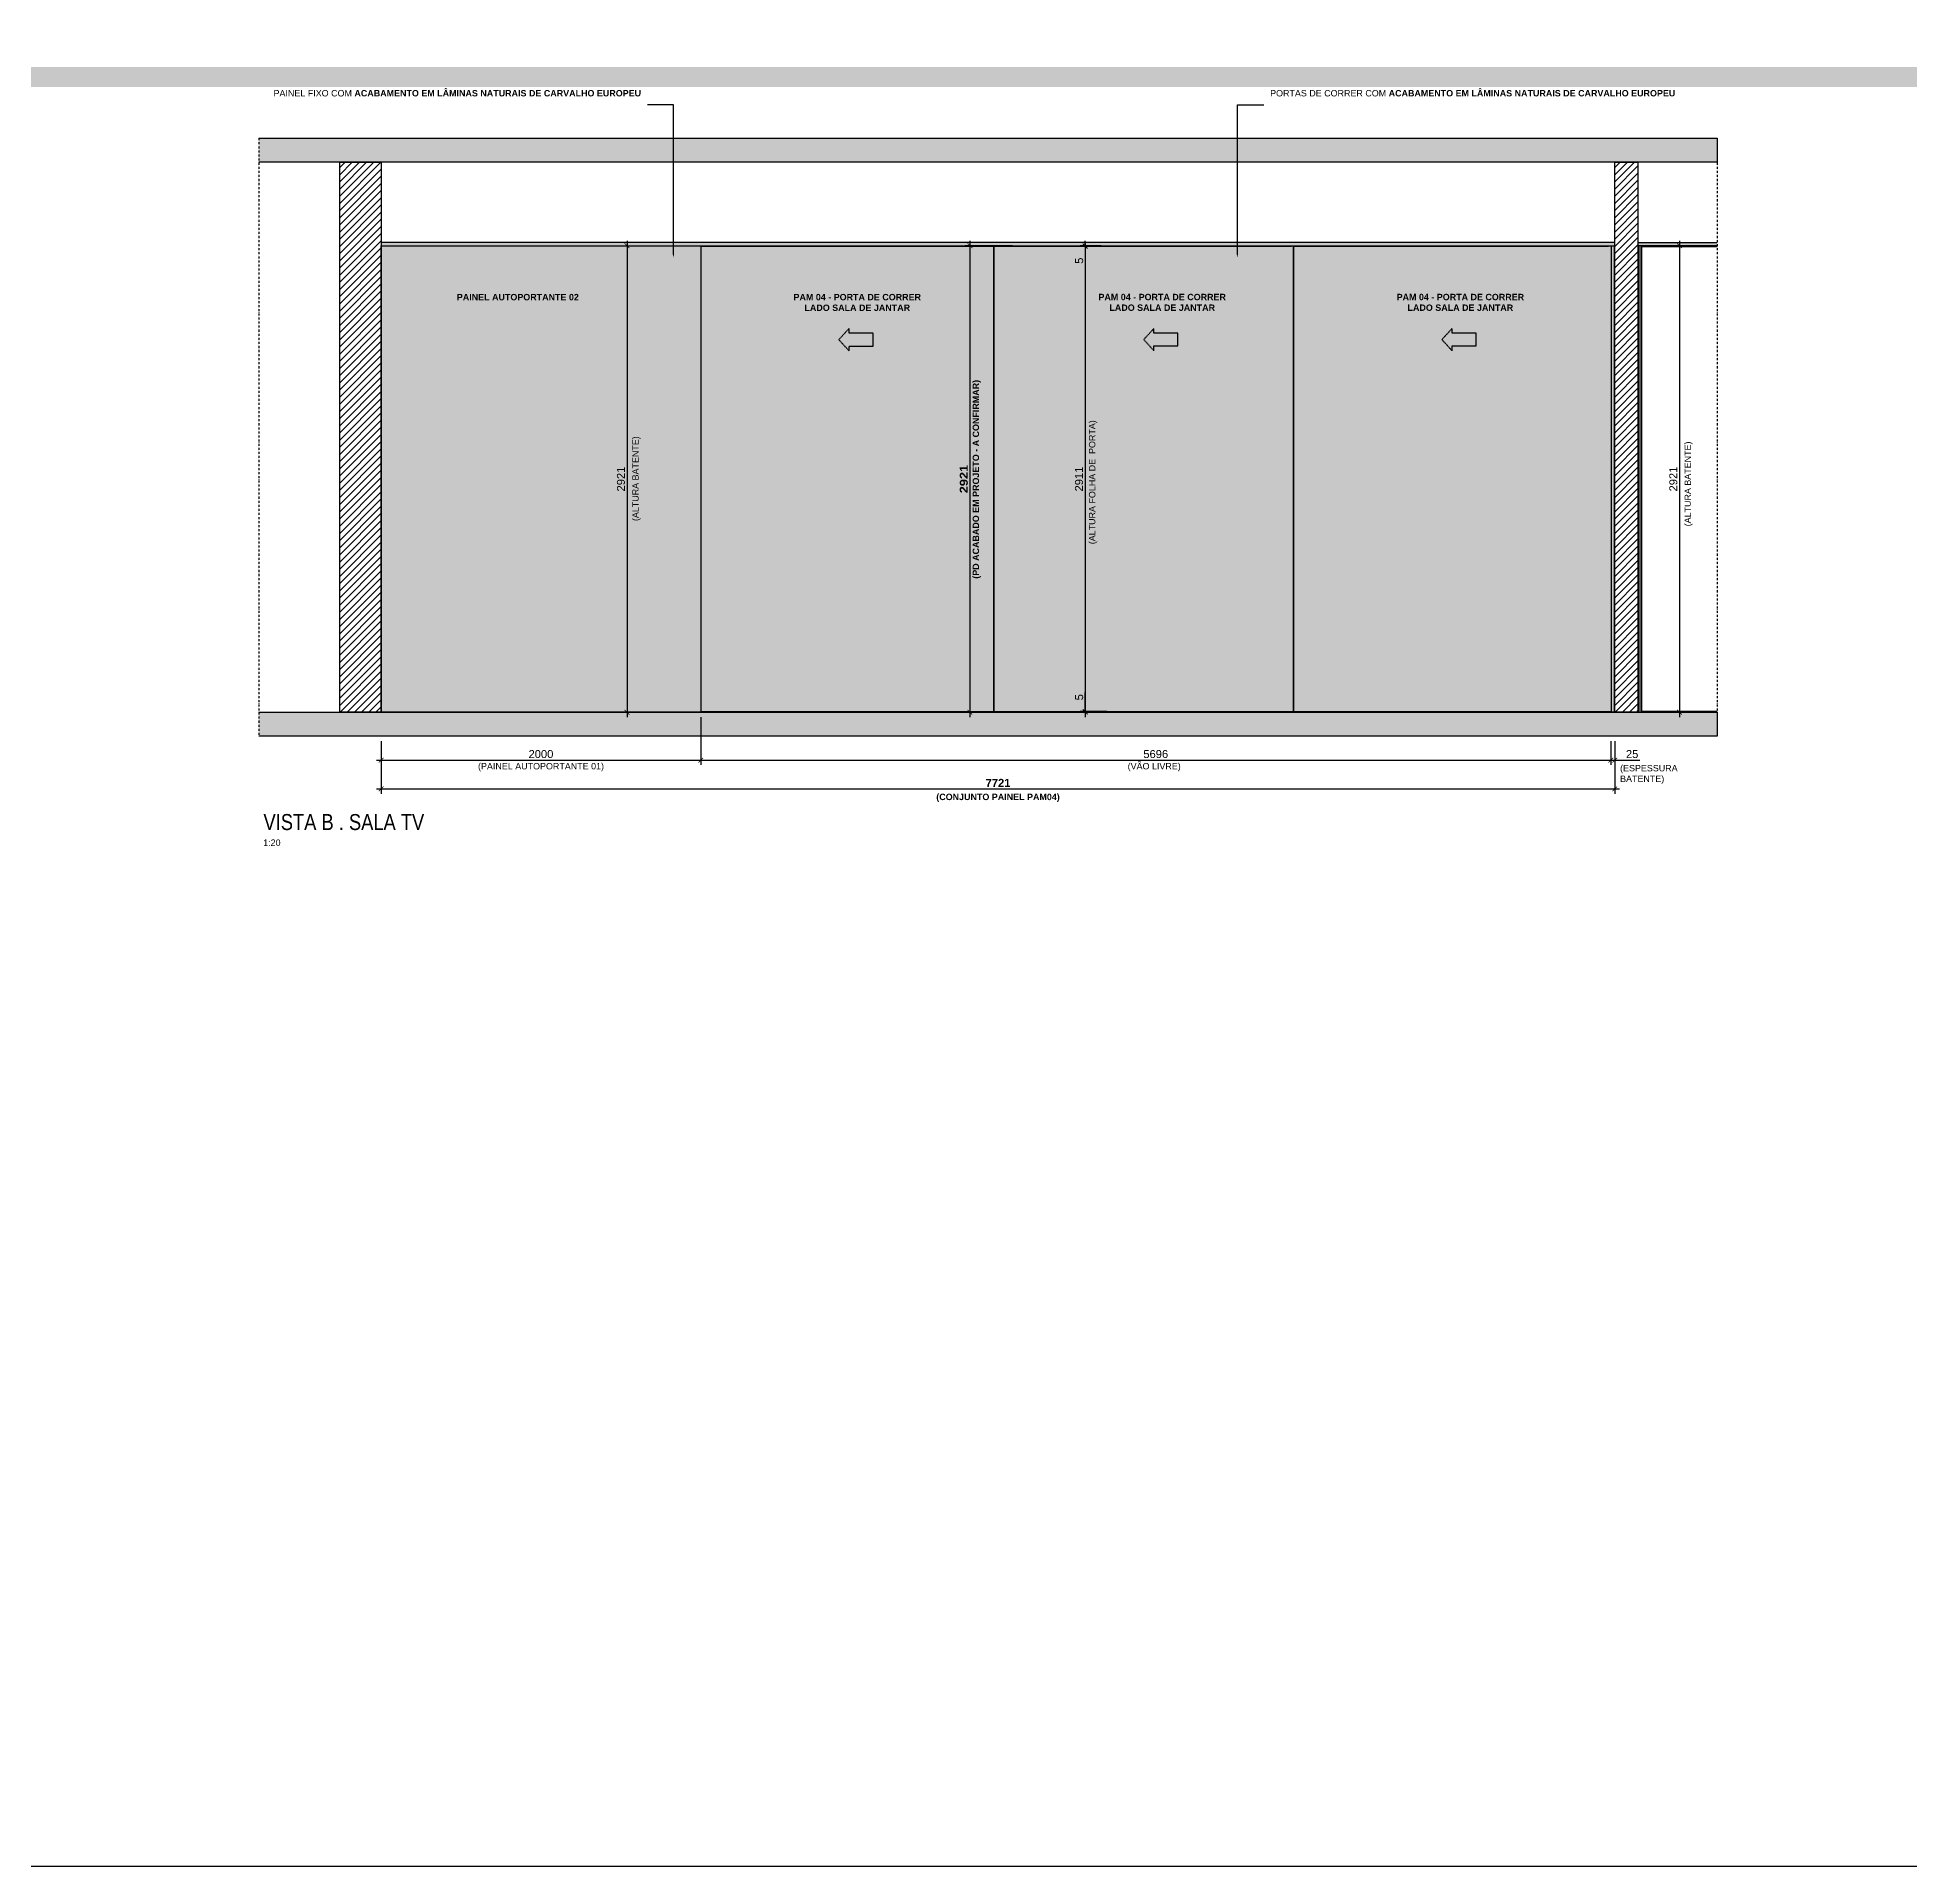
# Model space of a CAD drawing. Header units: millimetres. Extents: x -63251 to 507826, y 5339 to 217512.
# Drawn here: x 183490 to 195213, y 77975 to 89427 of the extents above; entities that cross this region are included whole.
import ezdxf
from ezdxf import colors
from ezdxf.entities.mleader import LeaderData, LeaderLine
from ezdxf.math import Vec2, Vec3

# ---------------------------------------------------------------- set-up
doc = ezdxf.new("R2010")
doc.units = ezdxf.units.MM
doc.header["$PDMODE"] = 3
doc.linetypes.add('TRAÇO 1-1', pattern=[9.525, 6.35, -3.175])
doc.linetypes.add('TRAÇO E PONTO 1-1', pattern=[25.4, 12.7, -6.35, 0, -6.35])
for name, color, linetype in [('COTAS', 9, 'Continuous'), ('DB 1475.24 - Amanda Rosales e Bruno Haidar - Terreo - Obra$0$ARQ-PISO-01', 8, 'Continuous'), ('GESSO', 1, 'Continuous'), ('HACHURA', 21, 'Continuous'), ('MARCENARIA', 4, 'Continuous'), ('MARCENARIA . M', 4, 'Continuous'), ('PAREDE', 94, 'Continuous'), ('PROJEÇÃO', 8, 'Continuous'), ('TEXTO', 105, 'Continuous'), ('TEXTO TRAÇO PONTO', 105, 'TRAÇO E PONTO 1-1')]:
    doc.layers.add(name, color=color, linetype=linetype)
doc.styles.add('1-1', font='arial.ttf', dxfattribs={"height": 0.2})
doc.styles.add('MEDIDA OFICIAL', font='ariblk.ttf')
doc.styles.add('PADRÃO', font='arial.ttf')
doc.styles.add('PADRÃO NEGRITO', font='arialbd.ttf')
doc.styles.add('TITULO', font='swissck.ttf')
doc.dimstyles.new('1-20', dxfattribs={"dimscale": 20, "dimtxt": 2.5, "dimasz": 1.5, "dimexe": 1.5, "dimexo": 1.5, "dimtad": 1, "dimtxsty": 'PADRÃO', "dimblk": 'ARCHTICK', "dimcen": 2.5, "dimdle": 1.5, "dimclrd": 9, "dimclre": 9, "dimclrt": 6, "dimadec": 0, "dimazin": 0, "dimtfac": 1, "dimtmove": 0, "dimatfit": 3, "dimfxl": 1.25, "dimlwd": -1, "dimlwe": -1, "dimarcsym": 0})
doc.dimstyles.new('1-20 CAIXA', dxfattribs={"dimscale": 20, "dimtxt": 2.5, "dimasz": 1.5, "dimexe": 1.5, "dimexo": 1.5, "dimtad": 1, "dimtxsty": 'PADRÃO NEGRITO', "dimblk": 'ARCHTICK', "dimcen": 2.5, "dimdle": 1.5, "dimclrd": 9, "dimclre": 9, "dimclrt": 6, "dimadec": 0, "dimazin": 0, "dimtfac": 1, "dimtmove": 0, "dimatfit": 3, "dimfxl": 1.25, "dimlwd": -1, "dimlwe": -1, "dimarcsym": 0})
doc.dimstyles.new('Med. Ofic.1-20', dxfattribs={"dimscale": 20, "dimtxt": 2.5, "dimasz": 1.5, "dimexe": 1.5, "dimexo": 1.5, "dimtad": 1, "dimtxsty": 'MEDIDA OFICIAL', "dimblk": 'ARCHTICK', "dimcen": 2.5, "dimdle": 1.5, "dimclrd": 9, "dimclre": 9, "dimclrt": 10, "dimadec": 0, "dimazin": 0, "dimtfac": 1, "dimtmove": 0, "dimatfit": 3, "dimfxl": 1.25, "dimlwd": -1, "dimlwe": -1, "dimarcsym": 0})

# ---------------------------------------------------------------- blocks, each defined once
blk = doc.blocks.new('_ArchTick')
at = {"color": 0, "linetype": 'ByBlock', "const_width": 0.15}
blk.add_lwpolyline([(-0.5, -0.5), (0.5, 0.5)], dxfattribs=at)
blk = doc.blocks.new('*D235')
at = {"layer": 'Defpoints', "color": 0, "transparency": 16777216}
for p in [(190047, 85207), (190213, 85207), (190213, 85202)]:
    blk.add_point(p, dxfattribs=at)
at = {"layer": 'MARCENARIA . M', "color": 9, "transparency": 16777216}
for p, q in [((190047, 85207), (190047, 85325)), ((190183, 85207), (190017, 85207)), ((190183, 85202), (190017, 85202)), ((190047, 85202), (190047, 85207)), ((190047, 85202), (190047, 85172))]:
    blk.add_line(p, q, dxfattribs=at)
at = {"layer": 'MARCENARIA . M', "color": 9, "transparency": 16777216, "xscale": 30, "yscale": 30, "zscale": 30}
for p, rotation in [((190047, 85207), 270), ((190047, 85202), 90)]:
    blk.add_blockref('_ArchTick', p, dxfattribs=dict(at, rotation=rotation))
at = {"layer": 'MARCENARIA . M', "color": 6, "transparency": 16777216, "insert": (190010, 85296), "char_height": 50, "attachment_point": 5, "rotation": 90, "style": 'PADRÃO'}
blk.add_mtext('5', dxfattribs=at)
blk = doc.blocks.new('*D236')
at = {"layer": 'Defpoints', "color": 0, "transparency": 16777216}
for p in [(193507, 88123), (193507, 85202), (193767, 85202)]:
    blk.add_point(p, dxfattribs=at)
at = {"layer": 'MARCENARIA . M', "color": 9, "transparency": 16777216}
for p, q in [((193537, 88123), (193797, 88123)), ((193767, 88153), (193767, 85172)), ((193537, 85202), (193797, 85202))]:
    blk.add_line(p, q, dxfattribs=at)
at = {"layer": 'MARCENARIA . M', "color": 9, "transparency": 16777216, "xscale": 30, "yscale": 30, "zscale": 30}
for p, rotation in [((193767, 88123), 90), ((193767, 85202), 270)]:
    blk.add_blockref('_ArchTick', p, dxfattribs=dict(at, rotation=rotation))
at = {"layer": 'MARCENARIA . M', "color": 6, "transparency": 16777216, "insert": (193729, 86662), "char_height": 50, "attachment_point": 5, "rotation": 90, "style": 'PADRÃO'}
blk.add_mtext('2921', dxfattribs=at)
blk = doc.blocks.new('*D237')
at = {"layer": 'Defpoints', "color": 0, "transparency": 16777216}
for p in [(187641, 85202), (193337, 85052), (193337, 84902)]:
    blk.add_point(p, dxfattribs=at)
at = {"layer": 'MARCENARIA . M', "color": 9, "transparency": 16777216}
for p, q in [((187641, 85172), (187641, 84872)), ((193337, 85022), (193337, 84872)), ((187611, 84902), (193367, 84902))]:
    blk.add_line(p, q, dxfattribs=at)
at = {"layer": 'MARCENARIA . M', "color": 9, "transparency": 16777216, "xscale": 30, "yscale": 30, "zscale": 30, "rotation": 180}
blk.add_blockref('_ArchTick', (187641, 84902), dxfattribs=at)
at = {"layer": 'MARCENARIA . M', "color": 9, "transparency": 16777216, "xscale": 30, "yscale": 30, "zscale": 30}
blk.add_blockref('_ArchTick', (193337, 84902), dxfattribs=at)
at = {"layer": 'MARCENARIA . M', "color": 6, "transparency": 16777216, "insert": (190489, 84940), "char_height": 50, "attachment_point": 5, "style": 'PADRÃO'}
blk.add_mtext('5696', dxfattribs=at)
blk = doc.blocks.new('*D238')
at = {"layer": 'Defpoints', "color": 0, "transparency": 16777216}
for p in [(193337, 85052), (193362, 85052), (193362, 84902)]:
    blk.add_point(p, dxfattribs=at)
at = {"layer": 'MARCENARIA . M', "color": 9, "transparency": 16777216}
for p, q in [((193337, 85022), (193337, 84872)), ((193362, 85022), (193362, 84872)), ((193307, 84902), (193362, 84902)), ((193362, 84902), (193520, 84902))]:
    blk.add_line(p, q, dxfattribs=at)
at = {"layer": 'MARCENARIA . M', "color": 9, "transparency": 16777216, "xscale": 30, "yscale": 30, "zscale": 30, "rotation": 180}
blk.add_blockref('_ArchTick', (193337, 84902), dxfattribs=at)
at = {"layer": 'MARCENARIA . M', "color": 9, "transparency": 16777216, "xscale": 30, "yscale": 30, "zscale": 30}
blk.add_blockref('_ArchTick', (193362, 84902), dxfattribs=at)
at = {"layer": 'MARCENARIA . M', "color": 6, "transparency": 16777216, "insert": (193471, 84940), "char_height": 50, "attachment_point": 5, "style": 'PADRÃO'}
blk.add_mtext('25', dxfattribs=at)
blk = doc.blocks.new('*D239')
at = {"layer": 'Defpoints', "color": 0, "transparency": 16777216}
for p in [(190047, 88118), (190178, 88123), (190178, 88118)]:
    blk.add_point(p, dxfattribs=at)
at = {"layer": 'MARCENARIA . M', "color": 9, "transparency": 16777216}
for p, q in [((190148, 88123), (190017, 88123)), ((190148, 88118), (190017, 88118)), ((190047, 88123), (190047, 88153)), ((190047, 88123), (190047, 88118)), ((190047, 88118), (190047, 88000))]:
    blk.add_line(p, q, dxfattribs=at)
at = {"layer": 'MARCENARIA . M', "color": 9, "transparency": 16777216, "xscale": 30, "yscale": 30, "zscale": 30}
for p, rotation in [((190047, 88123), 270), ((190047, 88118), 90)]:
    blk.add_blockref('_ArchTick', p, dxfattribs=dict(at, rotation=rotation))
at = {"layer": 'MARCENARIA . M', "color": 6, "transparency": 16777216, "insert": (190010, 88029), "char_height": 50, "attachment_point": 5, "rotation": 90, "style": 'PADRÃO'}
blk.add_mtext('5', dxfattribs=at)
blk = doc.blocks.new('*D240')
at = {"layer": 'Defpoints', "color": 0, "transparency": 16777216}
for p in [(190178, 88118), (190047, 85207), (190213, 85207)]:
    blk.add_point(p, dxfattribs=at)
at = {"layer": 'MARCENARIA . M', "color": 9, "transparency": 16777216}
for p, q in [((190148, 88118), (190017, 88118)), ((190047, 88148), (190047, 85177)), ((190183, 85207), (190017, 85207))]:
    blk.add_line(p, q, dxfattribs=at)
at = {"layer": 'MARCENARIA . M', "color": 9, "transparency": 16777216, "xscale": 30, "yscale": 30, "zscale": 30}
for p, rotation in [((190047, 88118), 90), ((190047, 85207), 270)]:
    blk.add_blockref('_ArchTick', p, dxfattribs=dict(at, rotation=rotation))
at = {"layer": 'MARCENARIA . M', "color": 6, "transparency": 16777216, "insert": (190009, 86662), "char_height": 50, "attachment_point": 5, "rotation": 90, "style": 'PADRÃO'}
blk.add_mtext('2911', dxfattribs=at)
blk = doc.blocks.new('*D241')
at = {"layer": 'COTAS', "color": 9, "ltscale": 0.4, "transparency": 16777216}
for p, q in [((189593, 88123), (189296, 88123)), ((189593, 85202), (189296, 85202))]:
    blk.add_line(p, q, dxfattribs=at)
at = {"layer": 'COTAS', "color": 9, "linetype": 'Continuous', "ltscale": 0.4, "transparency": 16777216}
blk.add_line((189326, 88153), (189326, 85172), dxfattribs=at)
at = {"layer": 'Defpoints', "color": 0, "ltscale": 0.4, "transparency": 16777216}
for p in [(189623, 88123), (189326, 85202), (189623, 85202)]:
    blk.add_point(p, dxfattribs=at)
at = {"layer": 'COTAS', "color": 9, "ltscale": 0.4, "transparency": 16777216, "xscale": 30, "yscale": 30, "zscale": 30}
for p, rotation in [((189326, 88123), 90), ((189326, 85202), 270)]:
    blk.add_blockref('_ArchTick', p, dxfattribs=dict(at, rotation=rotation))
at = {"layer": 'COTAS', "color": 10, "ltscale": 0.4, "transparency": 16777216, "insert": (189288, 86662), "char_height": 50, "attachment_point": 5, "rotation": 90, "style": 'MEDIDA OFICIAL'}
blk.add_mtext('2921', dxfattribs=at)
blk = doc.blocks.new('*D242')
at = {"layer": 'Defpoints', "color": 0, "transparency": 16777216}
for p in [(185641, 85052), (187641, 85052), (187641, 84902)]:
    blk.add_point(p, dxfattribs=at)
at = {"layer": 'MARCENARIA . M', "color": 9, "transparency": 16777216}
for p, q in [((185641, 85022), (185641, 84872)), ((187641, 85022), (187641, 84872)), ((185611, 84902), (187671, 84902))]:
    blk.add_line(p, q, dxfattribs=at)
at = {"layer": 'MARCENARIA . M', "color": 9, "transparency": 16777216, "xscale": 30, "yscale": 30, "zscale": 30, "rotation": 180}
blk.add_blockref('_ArchTick', (185641, 84902), dxfattribs=at)
at = {"layer": 'MARCENARIA . M', "color": 9, "transparency": 16777216, "xscale": 30, "yscale": 30, "zscale": 30}
blk.add_blockref('_ArchTick', (187641, 84902), dxfattribs=at)
at = {"layer": 'MARCENARIA . M', "color": 6, "transparency": 16777216, "insert": (186641, 84940), "char_height": 50, "attachment_point": 5, "style": 'PADRÃO'}
blk.add_mtext('2000', dxfattribs=at)
blk = doc.blocks.new('*D243')
at = {"layer": 'COTAS', "color": 9, "transparency": 16777216}
for p, q in [((185641, 84872), (185641, 84692)), ((193362, 84872), (193362, 84692)), ((185611, 84722), (193392, 84722))]:
    blk.add_line(p, q, dxfattribs=at)
at = {"layer": 'Defpoints', "color": 0, "transparency": 16777216}
for p in [(185641, 84902), (193362, 84902), (193362, 84722)]:
    blk.add_point(p, dxfattribs=at)
at = {"layer": 'COTAS', "color": 9, "transparency": 16777216, "xscale": 30, "yscale": 30, "zscale": 30, "rotation": 180}
blk.add_blockref('_ArchTick', (185641, 84722), dxfattribs=at)
at = {"layer": 'COTAS', "color": 9, "transparency": 16777216, "xscale": 30, "yscale": 30, "zscale": 30}
blk.add_blockref('_ArchTick', (193362, 84722), dxfattribs=at)
at = {"layer": 'COTAS', "color": 6, "transparency": 16777216, "insert": (189502, 84760), "char_height": 50, "attachment_point": 5, "style": 'PADRÃO NEGRITO'}
blk.add_mtext('7721', dxfattribs=at)
blk = doc.blocks.new('*D244')
at = {"layer": 'Defpoints', "color": 0, "transparency": 16777216}
for p in [(187036, 88123), (187036, 85202), (187180, 85202)]:
    blk.add_point(p, dxfattribs=at)
at = {"layer": 'MARCENARIA . M', "color": 9, "transparency": 16777216}
for p, q in [((187066, 88123), (187210, 88123)), ((187180, 88153), (187180, 85172)), ((187066, 85202), (187210, 85202))]:
    blk.add_line(p, q, dxfattribs=at)
at = {"layer": 'MARCENARIA . M', "color": 9, "transparency": 16777216, "xscale": 30, "yscale": 30, "zscale": 30}
for p, rotation in [((187180, 88123), 90), ((187180, 85202), 270)]:
    blk.add_blockref('_ArchTick', p, dxfattribs=dict(at, rotation=rotation))
at = {"layer": 'MARCENARIA . M', "color": 6, "transparency": 16777216, "insert": (187142, 86662), "char_height": 50, "attachment_point": 5, "rotation": 90, "style": 'PADRÃO'}
blk.add_mtext('2921', dxfattribs=at)

msp = doc.modelspace()

# ---------------------------------------------------------------- hatches: boundary and pattern name
at = {"layer": 'DB 1475.24 - Amanda Rosales e Bruno Haidar - Terreo - Obra$0$ARQ-PISO-01'}
h = msp.add_hatch(dxfattribs=at)
h.set_pattern_fill('ANSI31', color=256, scale=10, angle=360)
h.set_pattern_definition([(45, (23066.37, -3836.574), (-22.4506403, 22.4506403), [])])
h.paths.add_polyline_path([(185381.478, 85201.904), (185641.478, 85201.904), (185641.478, 88645.904), (185381.478, 88645.904)])
h = msp.add_hatch(dxfattribs=at)
h.set_pattern_fill('ANSI31', color=256, scale=10, angle=360)
h.set_pattern_definition([(45, (31047.37, -3836.574), (-22.4506403, 22.4506403), [])])
h.paths.add_polyline_path([(193507.478, 88645.904), (193362.478, 88645.904), (193362.478, 85201.904), (193507.478, 85201.904)])
at = {"layer": 'HACHURA'}
h = msp.add_hatch(dxfattribs=at)
h.set_pattern_fill('AR-CONC', color=21, scale=2)
h.set_pattern_definition([(50, (141138.23, 66093.78), (364.3693, -31.8782), [38.1, -419.1]), (355, (141138.23, 66093.78), (-70.4868, 382.1137), [30.48, -335.2812]), (100.45144, (141168.6, 66091.12), (293.8825, 350.2355), [32.38, -356.1805]), (46.1842, (141138.23, 66195.38), (542.158, -84.0847), [57.15, -628.65]), (96.6356, (141183.4, 66188.37), (474.8083, 494.8522), [48.57, -534.271]), (351.1842, (141138.2, 66195.4), (474.808, 494.852), [45.72, -502.9195]), (21, (141189.03, 66169.98), (303.2288, -204.5304), [38.1, -419.1]), (326, (141189.03, 66169.98), (123.604, 368.376), [30.48, -335.28]), (71.45144, (141214.3, 66152.93), (426.8328, 163.8455), [32.38, -356.1799]), (37.5, (141138.23, 66093.78), (6.1772, 169.11008), [0, -331.216, 0, -340.36, 0, -336.55]), (7.5, (141138.23, 66093.78), (133.6393, 200.36115), [0, -194.056, 0, -323.596, 0, -128.27]), (327.5, (141024.94, 66093.78), (271.1812, -11.4575), [0, -127, 0, -396.24, 0, -525.78]), (317.5, (140974.14, 66093.78), (296.2584, 50.853), [0, -165.1, 0, -263.144, 0, -373.38])])
h.paths.add_polyline_path([(184876.133, 88645.904), (184876.133, 88795.904), (194002.133, 88795.904), (194002.133, 88645.904)])
at = {"layer": 'HACHURA', "true_color": 0xba9673}
h = msp.add_hatch(color=33, dxfattribs=at)
h.dxf.hatch_style = 1
h.paths.add_polyline_path([(193362.478, 88142.904), (193362.478, 88122.904), (185641.478, 88122.904), (185641.478, 88142.904)])
h = msp.add_hatch(color=33, dxfattribs=at)
h.dxf.hatch_style = 1
h.paths.add_polyline_path([(185641.478, 85201.904), (187641.478, 85201.904), (187641.478, 88126.904), (185641.478, 88126.904)])
h = msp.add_hatch(color=33, dxfattribs=at)
h.dxf.hatch_style = 1
h.paths.add_polyline_path([(187641.478, 85206.889), (193342.478, 85206.904), (193342.478, 88121.904), (187641.478, 88121.904)])
h = msp.add_hatch(color=33, dxfattribs=at)
h.dxf.hatch_style = 1
h.paths.add_polyline_path([(193342.478, 85201.904), (193362.478, 85201.904), (193362.478, 88126.904), (193342.478, 88126.904)])
h = msp.add_hatch(color=33, dxfattribs=at)
h.dxf.hatch_style = 1
h.paths.add_polyline_path([(194002.133, 88122.904), (194002.133, 88142.904), (193507.478, 88142.904), (193507.478, 88122.904)])
at = {"layer": 'HACHURA'}
h = msp.add_hatch(dxfattribs=at)
h.set_pattern_fill('AR-CONC', color=21, scale=2)
h.set_pattern_definition([(50, (141141.23, 62499.78), (364.3693, -31.8782), [38.1, -419.1]), (355, (141141.23, 62499.78), (-70.4868, 382.1137), [30.48, -335.2812]), (100.45144, (141171.6, 62497.12), (293.8825, 350.2355), [32.38, -356.1805]), (46.1842, (141141.23, 62601.38), (542.158, -84.0847), [57.15, -628.65]), (96.6356, (141186.4, 62594.37), (474.8083, 494.8522), [48.57, -534.271]), (351.1842, (141141.2, 62601.4), (474.808, 494.852), [45.72, -502.9195]), (21, (141192.03, 62575.98), (303.2288, -204.5304), [38.1, -419.1]), (326, (141192.03, 62575.98), (123.604, 368.376), [30.48, -335.28]), (71.45144, (141217.3, 62558.93), (426.8328, 163.8455), [32.38, -356.1799]), (37.5, (141141.23, 62499.78), (6.1772, 169.11008), [0, -331.216, 0, -340.36, 0, -336.55]), (7.5, (141141.23, 62499.78), (133.6393, 200.36115), [0, -194.056, 0, -323.596, 0, -128.27]), (327.5, (141027.94, 62499.78), (271.1812, -11.4575), [0, -127, 0, -396.24, 0, -525.78]), (317.5, (140977.14, 62499.78), (296.2584, 50.853), [0, -165.1, 0, -263.144, 0, -373.38])])
h.paths.add_polyline_path([(184876.133, 85051.904), (184876.133, 85201.904), (194002.133, 85201.904), (194002.133, 85051.904)])

# ---------------------------------------------------------------- linework, layer by layer
at = {"layer": 'GESSO', "color": 1}
for points in [[(193362.478, 88142.904), (185641.478, 88142.904), (185641.478, 88122.904), (193362.478, 88122.904)], [(193507.478, 88142.904), (194002.133, 88142.904)], [(194002.133, 88122.904), (193507.478, 88122.904)]]:
    msp.add_lwpolyline(points, dxfattribs=at)
at = {"layer": 'MARCENARIA', "color": 8}
msp.add_lwpolyline([(193527.478, 88122.904), (193512.478, 88122.904), (193512.478, 85201.904), (193527.478, 85201.904)], close=True, dxfattribs=at)
msp.add_lwpolyline([(194002.133, 85206.904), (193532.478, 85206.904), (193532.478, 88117.904), (194002.133, 88117.904)], dxfattribs=at)
at = {"layer": 'MARCENARIA . M', "color": 3}
msp.add_lwpolyline([(196138.319, 96213.297), (196138.319, 77975.185), (173034.383, 77975.185), (173034.383, 96213.297)], close=True, dxfattribs=at)
at = {"layer": 'MARCENARIA . M'}
for points in [[(185641.478, 88122.904), (187641.478, 88122.904), (187641.478, 85201.904), (185641.478, 85201.904)], [(193342.478, 88122.904), (193357.478, 88122.904), (193357.478, 85201.904), (193342.478, 85201.904)]]:
    msp.add_lwpolyline(points, close=True, dxfattribs=at)
for points in [[(189475.144, 88117.904), (187641.478, 88117.904), (187641.478, 85206.889), (189475.144, 85206.904), (189475.144, 88117.904)], [(191338.811, 88117.904), (189475.144, 88117.904), (189475.144, 85206.904), (191352.145, 85206.904), (191352.145, 88117.904)], [(193322.478, 88117.904), (191352.145, 88117.904), (191352.145, 85206.904), (193342.478, 85206.904), (193342.478, 88117.904)]]:
    msp.add_lwpolyline(points, dxfattribs=at)
at = {"layer": 'PAREDE'}
for points in [[(184876.133, 88795.904), (194002.133, 88795.904), (194002.133, 88645.904), (184876.133, 88645.904)], [(184876.133, 85201.904), (194002.133, 85201.904), (194002.133, 85051.904), (184876.133, 85051.904)]]:
    msp.add_lwpolyline(points, dxfattribs=at)
for points in [[(185641.478, 88645.904), (185641.478, 85201.904), (185381.478, 85201.904), (185381.478, 88645.904)], [(193507.478, 88645.904), (193507.478, 85201.904), (193362.478, 85201.904), (193362.478, 88645.904)]]:
    msp.add_lwpolyline(points, close=True, dxfattribs=at)
at = {"layer": 'PROJEÇÃO', "color": 1, "linetype": 'TRAÇO 1-1', "ltscale": 0.5}
for points in [[(188569.457, 87464.732), (188569.457, 87494.732), (188719.543, 87494.732), (188719.543, 87574.732), (188569.457, 87574.732), (188569.457, 87604.732), (188505.457, 87534.732)], [(190478.123, 87465.232), (190478.123, 87495.232), (190628.21, 87495.232), (190628.21, 87575.232), (190478.123, 87575.232), (190478.123, 87605.232), (190414.123, 87535.232)], [(192344.29, 87465.232), (192344.29, 87495.232), (192494.376, 87495.232), (192494.376, 87575.232), (192344.29, 87575.232), (192344.29, 87605.232), (192280.29, 87535.232)]]:
    msp.add_lwpolyline(points, close=True, dxfattribs=at)
at = {"layer": 'TEXTO TRAÇO PONTO'}
for p, q in [((184876.133, 88795.904), (184876.133, 85051.904)), ((194002.133, 88795.904), (194002.133, 85051.904))]:
    msp.add_line(p, q, dxfattribs=at)

# ---------------------------------------------------------------- texts
at = {"layer": 'COTAS', "color": 10, "insert": (189395.258, 86660.39), "char_height": 40, "width": 1350, "attachment_point": 8, "rotation": 90, "style": 'PADRÃO NEGRITO'}
msp.add_mtext('(PD ACABADO EM PROJETO - A CONFIRMAR)', dxfattribs=at)
at = {"layer": 'COTAS', "color": 6, "char_height": 40, "rotation": 90, "style": 'PADRÃO'}
for s, insert, width, attachment_point in [('(ALTURA FOLHA DE  PORTA)', (190070.795, 86642.088), 1350, 2), ('(ALTURA BATENTE)', (187264.515, 86664.404), 1534.01745, 8), ('(ALTURA BATENTE)', (193850.718, 86631.506), 1534.01745, 8)]:
    msp.add_mtext(s, dxfattribs=dict(at, insert=insert, width=width, attachment_point=attachment_point))
at = {"layer": 'COTAS', "color": 6, "char_height": 40, "attachment_point": 2, "style": 'PADRÃO'}
for s, insert, width in [('(PAINEL AUTOPORTANTE 01)', (186641.478, 84884.316), 1298), ('(VÃO LIVRE)', (190479.478, 84884.316), 1298), ('\\pxql;(ESPESSURA BATENTE)', (193689.103, 84871.904), 587.07797), ('{\\fArial|b1|i0|c0|p34;(CONJUNTO PAINEL PAM04)}', (189501.978, 84691.904), 857.58053)]:
    msp.add_mtext(s, dxfattribs=dict(at, insert=insert, width=width))
at = {"layer": 'TEXTO', "char_height": 40, "style": 'PADRÃO'}
for s, insert, width, attachment_point in [('{\\fArial|b1|i0|c0|p34;PAINEL AUTOPORTANTE 02}', (186496.45, 87821.197, 0), 969.24485, 2), ('{\\fArial|b1|i0|c0|p34;PAM 04 - PORTA DE CORRER LADO SALA DE JANTAR}', (188620.881, 87821.197), 892.9182, 2), ('{\\fArial|b1|i0|c0|p34;PAM 04 - PORTA DE CORRER LADO SALA DE JANTAR}', (190529.547, 87821.697), 857.51789, 2), ('{\\fArial|b1|i0|c0|p34;PAM 04 - PORTA DE CORRER LADO SALA DE JANTAR}', (192395.714, 87821.697), 906.7035, 2), ('1:20', (185011.303, 84405.453), 480, 3)]:
    msp.add_mtext(s, dxfattribs=dict(at, insert=insert, width=width, attachment_point=attachment_point))
at = {"layer": 'TEXTO', "color": 1, "insert": (184904.513, 84463.212), "char_height": 100, "width": 1566.10183, "attachment_point": 7, "style": 'TITULO'}
msp.add_mtext('VISTA B . SALA TV', dxfattribs=at)

# ---------------------------------------------------------------- dimensions: what is measured, and where the dimension line sits
at = {"layer": 'COTAS', "color": 7, "ltscale": 0.4, "true_color": 0xededed}
dim = msp.add_linear_dim(base=(189325.998, 85201.904), p1=(189623.311, 88122.904), p2=(189623.311, 85201.904), angle=90, dimstyle='Med. Ofic.1-20', dxfattribs=at)
dim.commit()
dim.dimension.update_dxf_attribs({"geometry": '*D241', "text_midpoint": (189287.645, 86662.404)})
at = {"layer": 'COTAS'}
dim = msp.add_linear_dim(base=(193362.478, 84721.904), p1=(185641.478, 84901.904), p2=(193362.478, 84901.904), angle=180, dimstyle='1-20 CAIXA', dxfattribs=at)
dim.commit()
dim.dimension.update_dxf_attribs({"geometry": '*D243', "text_midpoint": (189501.978, 84759.506)})
at = {"layer": 'MARCENARIA . M', "color": 2}
for base, p1, p2, angle, picture, middle in [((187180.393, 85201.904), (187035.713, 88122.904), (187035.713, 85201.904), 90, '*D244', (187142.364, 86662.404)), ((190047.492, 85206.904), (190178.213, 88117.904), (190213.213, 85206.904), 90, '*D240', (190009.464, 86662.404)), ((193766.596, 85201.904), (193507.478, 88122.904), (193507.478, 85201.904), 90, '*D236', (193728.567, 86662.404)), ((193337.478, 84901.904), (187641.478, 85201.904), (193337.478, 85051.904), 0, '*D237', (190489.478, 84939.933)), ((187641.478, 84901.904), (185641.478, 85051.904), (187641.478, 85051.904), 0, '*D242', (186641.478, 84939.933))]:
    dim = msp.add_linear_dim(base=base, p1=p1, p2=p2, angle=angle, dimstyle='1-20', dxfattribs=at)
    dim.commit()
    dim.dimension.update_dxf_attribs({"geometry": picture, "text_midpoint": middle})
for base, p1, p2, angle, picture, middle in [((190047.492, 88117.904), (190178.213, 88122.904), (190178.213, 88117.904), 90, '*D239', (190047.492, 88028.828)), ((190047.492, 85206.904), (190213.213, 85201.904), (190213.213, 85206.904), 90, '*D235', (190047.492, 85295.98)), ((193362.478, 84901.904), (193337.478, 85051.904), (193362.478, 85051.904), 0, '*D238', (193471.131, 84901.904))]:
    dim = msp.add_linear_dim(base=base, p1=p1, p2=p2, angle=angle, dimstyle='1-20', dxfattribs=at)
    dim.commit()
    dim.dimension.update_dxf_attribs({"geometry": picture, "text_midpoint": middle, "dimtype": 160})

# ---------------------------------------------------------------- leaders
at = {"layer": 'COTAS'}
ml = msp.add_multileader_mtext('Standard', dxfattribs=at)
ml.set_content('PAINEL FIXO COM {\\fArial|b1|i0|c0|p34;\\C10;ACABAMENTO} {\\fArial|b1|i0|c0|p34;EM LÂMINAS NATURAIS DE CARVALHO EUROPEU}', color=105, style='1-1')
ml.set_leader_properties(color=256, linetype='ByLayer', lineweight=-1)
ml.build(insert=Vec2(0, 0))
ml.multileader.update_dxf_attribs({"text_left_attachment_type": 2, "text_right_attachment_type": 2, "dogleg_length": 0.36, "arrow_head_size": 20, "scale": 200})
ctx = ml.context
ctx.base_point, ctx.scale, ctx.char_height, ctx.arrow_head_size, ctx.landing_gap_size, ctx.plane_origin = Vec3(186226.85, 89004.659), 200, 40, 20, 40, Vec3(185686.624, 88390.679)
ctx.left_attachment, ctx.right_attachment, ctx.text_align_type = 2, 2, 2
notes = []
notes.append((ctx, [(1, (1, 1, 0), (187471.109, 89004.659), (-1, 0), 163.522, [(0, [(187471.109, 88048.339)], 0, [])])]))
ctx.mtext.insert, ctx.mtext.width, ctx.mtext.alignment, ctx.mtext.flow_direction = Vec3(187267.587, 89097.533), 1043.40574, 3, 5
ml = msp.add_multileader_mtext('Standard', dxfattribs=at)
ml.set_content('PORTAS DE CORRER COM {\\fArial|b1|i0|c0|p34;\\C10;ACABAMENTO} {\\fArial|b1|i0|c0|p34;EM LÂMINAS NATURAIS DE CARVALHO EUROPEU}', color=105, style='1-1')
ml.set_leader_properties(color=256, linetype='ByLayer', lineweight=-1)
ml.build(insert=Vec2(0, 0))
ml.multileader.update_dxf_attribs({"text_left_attachment_type": 2, "text_right_attachment_type": 2, "dogleg_length": 0.36, "arrow_head_size": 20, "scale": 200})
ctx = ml.context
ctx.base_point, ctx.scale, ctx.char_height, ctx.arrow_head_size, ctx.landing_gap_size, ctx.plane_origin = Vec3(146400.181, 89033.394), 200, 40, 20, 40, Vec3(148021.144, 88476.225)
ctx.left_attachment, ctx.right_attachment = 2, 2
notes.append((ctx, [(0, (1, 1, 0), (147636.001, 89033.394), (-1, 0), 158.522, [(0, [(147636.001, 87980.61)], 0, [])])]))
ctx.mtext.insert, ctx.mtext.width, ctx.mtext.flow_direction = Vec3(146440.181, 89126.282), 1043.40574, 5
ml = msp.add_multileader_mtext('Standard', dxfattribs=at)
ml.set_content('BATENTE COM {\\fArial|b1|i0|c0|p34;\\C10;ACABAMENTO} {\\fArial|b1|i0|c0|p34;EM LÂMINAS NATURAIS DE CARVALHO EUROPEU}', color=105, style='1-1')
ml.set_leader_properties(color=256, linetype='ByLayer', lineweight=-1)
ml.build(insert=Vec2(0, 0))
ml.multileader.update_dxf_attribs({"text_left_attachment_type": 2, "text_right_attachment_type": 2, "dogleg_length": 0.36, "arrow_head_size": 20, "scale": 200})
ctx = ml.context
ctx.base_point, ctx.scale, ctx.char_height, ctx.arrow_head_size, ctx.landing_gap_size, ctx.plane_origin = Vec3(149390.382, 89033.394), 200, 40, 20, 40, Vec3(150991.618, 88604.657)
ctx.left_attachment, ctx.right_attachment = 2, 2
notes.append((ctx, [(0, (1, 1, 0), (150606.476, 89033.394), (-1, 0), 158.522, [(0, [(150606.476, 88109.042)], 0, [])])]))
ctx.mtext.insert, ctx.mtext.width, ctx.mtext.flow_direction = Vec3(149430.382, 89126.268), 1043.40574, 5
ml = msp.add_multileader_mtext('Standard', dxfattribs=at)
ml.set_content('PAINEL FIXO COM {\\fArial|b1|i0|c0|p34;\\C10;ACABAMENTO} {\\fArial|b1|i0|c0|p34;EM LÂMINAS NATURAIS DE CARVALHO EUROPEU}', color=105, style='1-1')
ml.set_leader_properties(color=256, linetype='ByLayer', lineweight=-1)
ml.build(insert=Vec2(0, 0))
ml.multileader.update_dxf_attribs({"text_left_attachment_type": 2, "text_right_attachment_type": 2, "dogleg_length": 0.36, "arrow_head_size": 20, "scale": 200})
ctx = ml.context
ctx.base_point, ctx.scale, ctx.char_height, ctx.arrow_head_size, ctx.landing_gap_size, ctx.plane_origin = Vec3(180791.524, 89004.659), 200, 40, 20, 40, Vec3(182412.487, 88390.679)
ctx.left_attachment, ctx.right_attachment = 2, 2
notes.append((ctx, [(1, (1, 1, 0), (180628.002, 89004.659), (1, 0), 163.522, [(0, [(180628.002, 88048.339)], 0, [])])]))
ctx.mtext.insert, ctx.mtext.width, ctx.mtext.flow_direction = Vec3(180831.524, 89097.533), 1043.40574, 5
ml = msp.add_multileader_mtext('Standard', dxfattribs=at)
ml.set_content('PORTAS DE CORRER COM {\\fArial|b1|i0|c0|p34;\\C10;ACABAMENTO} {\\fArial|b1|i0|c0|p34;EM LÂMINAS NATURAIS DE CARVALHO EUROPEU}', color=105, style='1-1')
ml.set_leader_properties(color=256, linetype='ByLayer', lineweight=-1)
ml.build(insert=Vec2(0, 0))
ml.multileader.update_dxf_attribs({"text_left_attachment_type": 2, "text_right_attachment_type": 2, "dogleg_length": 0.36, "arrow_head_size": 20, "scale": 200})
ctx = ml.context
ctx.base_point, ctx.scale, ctx.char_height, ctx.arrow_head_size, ctx.landing_gap_size, ctx.plane_origin = Vec3(191165.011, 89004.659), 200, 40, 20, 40, Vec3(192785.974, 88390.679)
ctx.left_attachment, ctx.right_attachment = 2, 2
notes.append((ctx, [(1, (1, 1, 0), (191001.489, 89004.659), (1, 0), 163.522, [(0, [(191001.489, 88048.339)], 0, [])])]))
ctx.mtext.insert, ctx.mtext.width, ctx.mtext.flow_direction = Vec3(191205.011, 89097.546), 1043.40574, 5
ml = msp.add_multileader_mtext('Standard', dxfattribs=at)
ml.set_content('BATENTE COM {\\fArial|b1|i0|c0|p34;\\C10;ACABAMENTO} {\\fArial|b1|i0|c0|p34;EM LÂMINAS NATURAIS DE CARVALHO EUROPEU}', color=105, style='1-1')
ml.set_leader_properties(color=256, linetype='ByLayer', lineweight=-1)
ml.build(insert=Vec2(0, 0))
ml.multileader.update_dxf_attribs({"text_left_attachment_type": 2, "text_right_attachment_type": 2, "dogleg_length": 0.36, "arrow_head_size": 20, "scale": 200})
ctx = ml.context
ctx.base_point, ctx.scale, ctx.char_height, ctx.arrow_head_size, ctx.landing_gap_size, ctx.plane_origin = Vec3(149390.382, 83740.453), 200, 40, 20, 40, Vec3(150991.618, 83311.716)
ctx.left_attachment, ctx.right_attachment = 2, 2
notes.append((ctx, [(0, (1, 1, 0), (150606.476, 83740.453), (-1, 0), 158.522, [(0, [(150606.476, 82816.1)], 0, [])])]))
ctx.mtext.insert, ctx.mtext.width, ctx.mtext.flow_direction = Vec3(149430.382, 83833.327), 1043.40574, 5
ml = msp.add_multileader_mtext('Standard', dxfattribs=at)
ml.set_content('PAINEL AUTOPORTANTE COM {\\fArial|b1|i0|c0|p34;\\C10;ACABAMENTO} {\\fArial|b1|i0|c0|p34;EM LÂMINAS NATURAIS DE CARVALHO EUROPEU}', color=105, style='1-1')
ml.set_leader_properties(color=256, linetype='ByLayer', lineweight=-1)
ml.build(insert=Vec2(0, 0))
ml.multileader.update_dxf_attribs({"text_left_attachment_type": 2, "text_right_attachment_type": 2, "dogleg_length": 0.36, "arrow_head_size": 20, "scale": 200})
ctx = ml.context
ctx.base_point, ctx.scale, ctx.char_height, ctx.arrow_head_size, ctx.landing_gap_size, ctx.plane_origin = Vec3(174048.472, 83740.453), 200, 40, 20, 40, Vec3(175656.68, 83311.716)
ctx.left_attachment, ctx.right_attachment = 2, 2
notes.append((ctx, [(0, (1, 1, 0), (175217.62, 83740.453), (-1, 0), 91.849, [(0, [(175217.62, 82812.1)], 0, [])])]))
ctx.mtext.insert, ctx.mtext.width, ctx.mtext.flow_direction = Vec3(174088.472, 83833.34), 1043.40574, 5
ml = msp.add_multileader_mtext('Standard', dxfattribs=at)
ml.set_content('PAINEL AUTOPORTANTE COM {\\fArial|b1|i0|c0|p34;\\C10;ACABAMENTO} {\\fArial|b1|i0|c0|p34;EM LÂMINAS NATURAIS DE CARVALHO EUROPEU}', color=105, style='1-1')
ml.set_leader_properties(color=256, linetype='ByLayer', lineweight=-1)
ml.build(insert=Vec2(0, 0))
ml.multileader.update_dxf_attribs({"text_left_attachment_type": 2, "text_right_attachment_type": 2, "dogleg_length": 0.36, "arrow_head_size": 20, "scale": 200})
ctx = ml.context
ctx.base_point, ctx.scale, ctx.char_height, ctx.arrow_head_size, ctx.landing_gap_size, ctx.plane_origin = Vec3(178206.983, 83740.453), 200, 40, 20, 40, Vec3(179815.191, 83311.716)
ctx.left_attachment, ctx.right_attachment = 2, 2
notes.append((ctx, [(0, (1, 1, 0), (179376.131, 83740.453), (-1, 0), 91.849, [(0, [(179376.131, 82812.1)], 0, [])])]))
ctx.mtext.insert, ctx.mtext.width, ctx.mtext.flow_direction = Vec3(178246.983, 83833.34), 1043.40574, 5
for ctx, leaders in notes:
    for number, flags, end, landing, length, lines in leaders:
        leader = LeaderData()
        leader.index, (leader.has_last_leader_line, leader.has_dogleg_vector, leader.attachment_direction) = number, flags
        leader.last_leader_point, leader.dogleg_vector, leader.dogleg_length = Vec3(end), Vec3(landing), length
        for number, points, colour, breaks in lines:
            line = LeaderLine()
            line.index, line.vertices, line.color, line.breaks = number, Vec3.list(points), colors.encode_raw_color(colour), breaks
            leader.lines.append(line)
        ctx.leaders.append(leader)

# ---------------------------------------------------------------- next in the draw order: leaders
ml = msp.add_multileader_mtext('Standard', dxfattribs=at)
ml.set_content('{\\fArial|b1|i0|c0|p34;\\C10;ATENÇÃO PARKET!\\P}RODATETO COM LINHA DE SOMBRA DE 20 mm NO ENCONTRO COM O FORRO', color=105, style='1-1')
ml.set_leader_properties(color=256, linetype='ByLayer', lineweight=-1)
ml.build(insert=Vec2(0, 0))
ml.multileader.update_dxf_attribs({"text_left_attachment_type": 2, "text_right_attachment_type": 2, "dogleg_length": 0.36, "arrow_head_size": 15, "scale": 200})
ctx = ml.context
ctx.base_point, ctx.scale, ctx.char_height, ctx.arrow_head_size, ctx.landing_gap_size, ctx.plane_origin = Vec3(160569.394, 89106.68), 200, 40, 15, 10, Vec3(160726.905, 88723.85)
ctx.left_attachment, ctx.right_attachment = 2, 2
notes = []
notes.append((ctx, [(0, (1, 1, 0), (160425.106, 89106.68), (1, 0), 144.288, [(0, [(160425.106, 88107.904)], 0, [])])]))
ctx.mtext.insert, ctx.mtext.width, ctx.mtext.flow_direction = Vec3(160579.394, 89232.669), 858.66662, 5
ctx.mtext.has_bg_fill, ctx.mtext.bg_color, ctx.mtext.bg_scale_factor, ctx.mtext.bg_transparency, ctx.mtext.use_window_bg_color = 1, -1023410145, 1.25, 0, 0
for ctx, leaders in notes:
    for number, flags, end, landing, length, lines in leaders:
        leader = LeaderData()
        leader.index, (leader.has_last_leader_line, leader.has_dogleg_vector, leader.attachment_direction) = number, flags
        leader.last_leader_point, leader.dogleg_vector, leader.dogleg_length = Vec3(end), Vec3(landing), length
        for number, points, colour, breaks in lines:
            line = LeaderLine()
            line.index, line.vertices, line.color, line.breaks = number, Vec3.list(points), colors.encode_raw_color(colour), breaks
            leader.lines.append(line)
        ctx.leaders.append(leader)

# ---------------------------------------------------------------- next in the draw order: leaders
ml = msp.add_multileader_mtext('Standard', dxfattribs=at)
ml.set_content('PORTAS DE CORRER COM {\\fArial|b1|i0|c0|p34;\\C10;ACABAMENTO} {\\fArial|b1|i0|c0|p34;EM LÂMINAS NATURAIS DE CARVALHO EUROPEU}', color=105, style='1-1')
ml.set_leader_properties(color=256, linetype='ByLayer', lineweight=-1)
ml.build(insert=Vec2(0, 0))
ml.multileader.update_dxf_attribs({"text_left_attachment_type": 2, "text_right_attachment_type": 2, "dogleg_length": 0.36, "arrow_head_size": 20, "scale": 200})
ctx = ml.context
ctx.base_point, ctx.scale, ctx.char_height, ctx.arrow_head_size, ctx.landing_gap_size, ctx.plane_origin = Vec3(205633.827, 89033.394), 200, 40, 20, 40, Vec3(205090.163, 88476.225)
ctx.left_attachment, ctx.right_attachment, ctx.text_align_type = 2, 2, 2
notes = []
notes.append((ctx, [(0, (1, 1, 0), (205475.306, 89033.394), (1, 0), 158.522, [(0, [(205475.306, 87980.61)], 0, [])])]))
ctx.mtext.insert, ctx.mtext.width, ctx.mtext.alignment, ctx.mtext.flow_direction = Vec3(206671.126, 89126.282), 1043.40574, 3, 5
ml = msp.add_multileader_mtext('Standard', dxfattribs=at)
ml.set_content('\\pxqr,t3;{\\C10;ATENÇÃO PARKET!\\P}ENTREGAR SEPTO COM REFORÇO PARA FIXAÇÃO DO TRILHO ', color=105, style='1-1')
ml.set_leader_properties(color=256, linetype='ByLayer', lineweight=-1)
ml.build(insert=Vec2(0, 0))
ml.multileader.update_dxf_attribs({"text_left_attachment_type": 2, "text_right_attachment_type": 2, "dogleg_length": 1.35, "arrow_head_size": 20, "scale": 200})
ctx = ml.context
ctx.base_point, ctx.scale, ctx.char_height, ctx.arrow_head_size, ctx.landing_gap_size, ctx.plane_origin = Vec3(209448.776, 89033.394), 200, 40, 20, 40, Vec3(209119.793, 88697.321)
ctx.left_attachment, ctx.right_attachment, ctx.text_align_type = 2, 2, 2
notes.append((ctx, [(0, (1, 1, 0), (209178.71, 89033.394), (1, 0), 270.066, [(0, [(209178.71, 88717.639)], 0, [])])]))
ctx.mtext.insert, ctx.mtext.width, ctx.mtext.alignment, ctx.mtext.flow_direction = Vec3(210289.131, 89163.203), 862.95431, 3, 5
for ctx, leaders in notes:
    for number, flags, end, landing, length, lines in leaders:
        leader = LeaderData()
        leader.index, (leader.has_last_leader_line, leader.has_dogleg_vector, leader.attachment_direction) = number, flags
        leader.last_leader_point, leader.dogleg_vector, leader.dogleg_length = Vec3(end), Vec3(landing), length
        for number, points, colour, breaks in lines:
            line = LeaderLine()
            line.index, line.vertices, line.color, line.breaks = number, Vec3.list(points), colors.encode_raw_color(colour), breaks
            leader.lines.append(line)
        ctx.leaders.append(leader)

doc.saveas('drawing.dxf')
